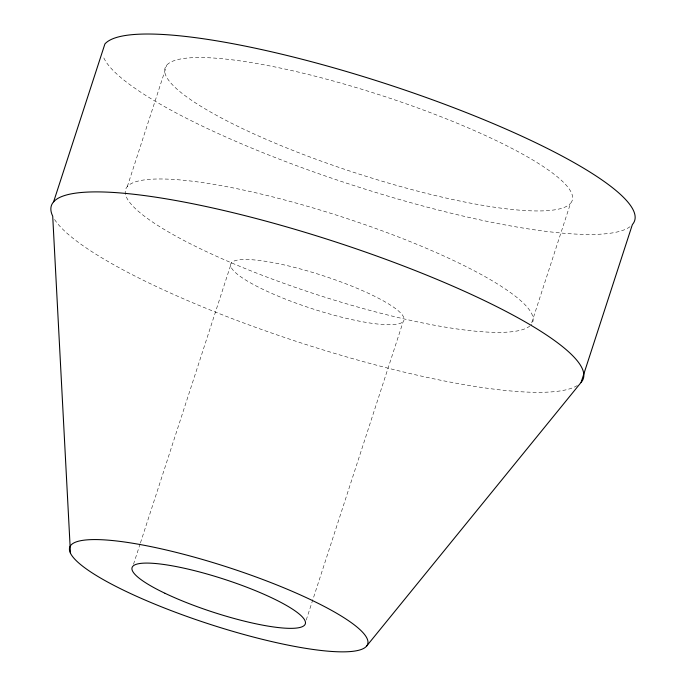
<?xml version="1.0" encoding="UTF-8"?>
<svg xmlns="http://www.w3.org/2000/svg" width="686" height="686" viewBox="0 0 686 686"><rect width="100%" height="100%" fill="white"/><g stroke="black" fill="none" stroke-linecap="round" stroke-linejoin="round"><path stroke-width="0.51" stroke-dasharray="3.43 2.57" d="M127.313 186.575L166.775 65.136M133.504 564.278L140.124 543.904M140.45 542.883L231.482 262.721M306.23 620.024L403.222 321.511A91.058 17.373 18 0 0 285.196 265.156A91.058 17.373 18 0 0 263.638 289.681A91.058 17.373 18 0 0 403.222 321.511M531.719 322.772L570.52 203.356A214.066 40.843 18 0 0 293.051 70.855A214.066 40.843 18 0 0 242.372 128.522A214.066 40.843 18 0 0 570.52 203.356M577.295 385.532A279.674 53.362 18 0 1 308.992 345.487A279.674 53.362 18 0 1 54.237 218.945M630.04 226.68A279.674 53.362 18 0 1 353.29 185.366A279.674 53.362 18 0 1 103.02 55.909M529.926 325.91A214.066 40.843 18 0 1 199.24 248.195A214.066 40.843 18 0 1 255.784 192.8A214.066 40.843 18 0 1 531.067 324.795"/><path stroke-width="1.03" d="M53.611 201.821L104.907 43.955A279.674 53.362 18 0 1 406.875 90.741A279.674 53.362 18 0 1 632.389 224.536L581.093 382.411L366.435 646.289A156.657 29.892 18 0 1 126.293 591.529A156.657 29.892 18 0 1 163.388 549.323A156.657 29.892 18 0 1 366.435 646.289M70.469 553.173L52.711 216.159A279.674 53.362 18 0 1 320.834 237.202A279.674 53.362 18 0 1 581.093 382.411M164.992 593.287A91.058 17.373 18 0 0 304.575 625.118A91.058 17.373 18 0 0 186.549 568.754A91.058 17.373 18 0 0 164.992 593.287"/></g></svg>
